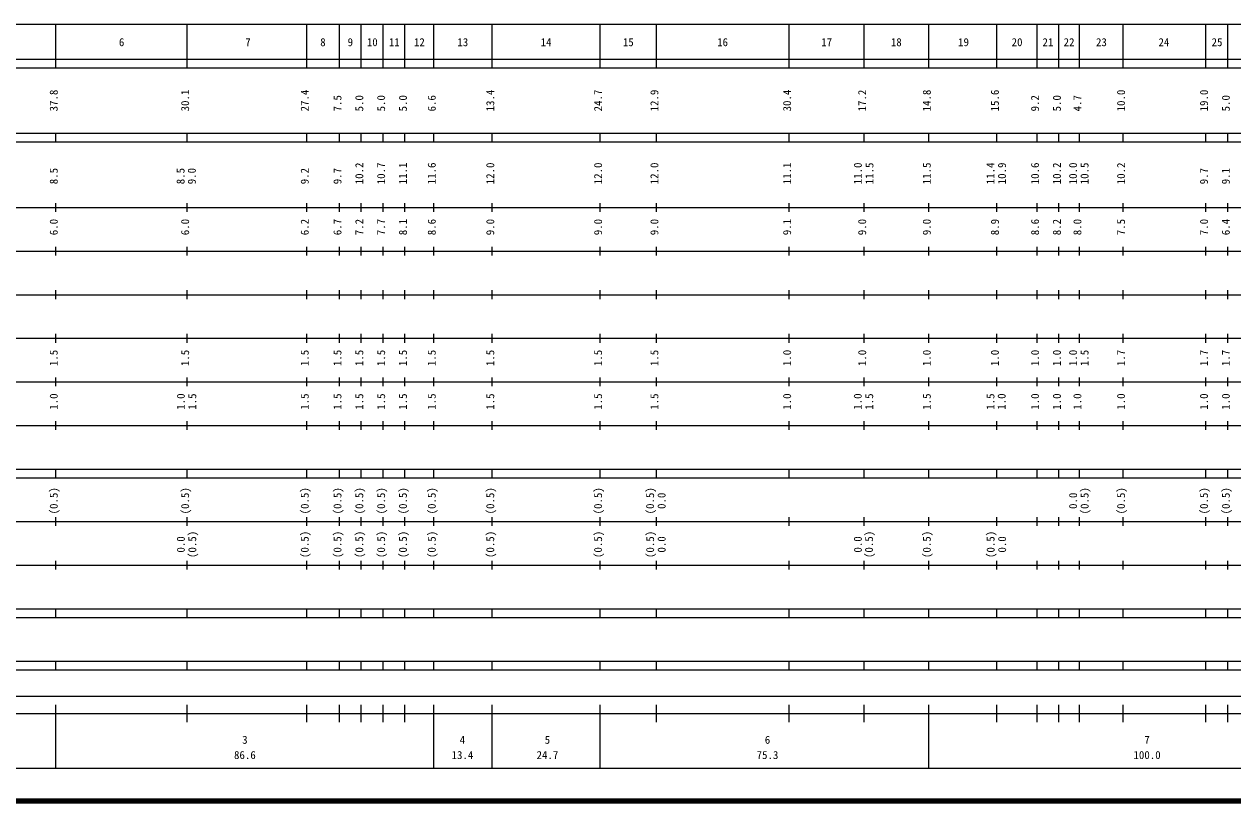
# Model space of a CAD drawing. Units: millimetres, scale not verified. Extents: x 40000 to 680000, y 20000 to 380000.
# Drawn here: x 260772 to 537648, y 20000 to 198000 of the extents above; entities that cross this region are included whole.
import ezdxf
from ezdxf.enums import TextEntityAlignment as Align

# ---------------------------------------------------------------- set-up
doc = ezdxf.new("R2010")
doc.units = ezdxf.units.MM
doc.header["$LTSCALE"] = 1000
doc.layers.add('M-TTL', color=2, linetype='Continuous', lineweight=140)
doc.layers.add('M-TTL-BAND', color=7, linetype='Continuous', lineweight=25)
doc.styles.add('ＭＳ ゴシック', font='')
doc.styles.get('ＭＳ ゴシック').set_extended_font_data('MS Gothic')

msp = doc.modelspace()

# ---------------------------------------------------------------- linework, layer by layer
at = {"layer": 'M-TTL'}
msp.add_line((40000, 20000), (680000, 20000), dxfattribs=at)
at = {"layer": 'M-TTL-BAND'}
for p, q in [((68000, 198000), (579000, 198000)), ((268000, 188000), (268000, 198000)), ((298100, 188000), (298100, 198000)), ((325500, 188000), (325500, 198000)), ((333000, 188000), (333000, 198000)), ((338000, 188000), (338000, 198000)), ((343000, 188000), (343000, 198000)), ((348000, 188000), (348000, 198000)), ((354600, 188000), (354600, 198000)), ((368000, 188000), (368000, 198000)), ((392700, 188000), (392700, 198000)), ((405600, 188000), (405600, 198000)), ((436000, 188000), (436000, 198000)), ((453200, 188000), (453200, 198000)), ((468000, 188000), (468000, 198000)), ((483600, 188000), (483600, 198000)), ((492800, 188000), (492800, 198000)), ((497800, 188000), (497800, 198000)), ((502500, 188000), (502500, 198000)), ((512500, 188000), (512500, 198000)), ((531500, 188000), (531500, 198000)), ((536500, 188000), (536500, 198000)), ((40000, 190000), (579000, 190000)), ((40000, 188000), (579000, 188000)), ((40000, 173000), (579000, 173000)), ((268000, 171000), (268000, 173000)), ((298100, 171000), (298100, 173000)), ((325500, 171000), (325500, 173000)), ((333000, 171000), (333000, 173000)), ((338000, 171000), (338000, 173000)), ((343000, 171000), (343000, 173000)), ((348000, 171000), (348000, 173000)), ((354600, 171000), (354600, 173000)), ((368000, 171000), (368000, 173000)), ((392700, 171000), (392700, 173000)), ((405600, 171000), (405600, 173000)), ((436000, 171000), (436000, 173000)), ((453200, 171000), (453200, 173000)), ((468000, 171000), (468000, 173000)), ((483600, 171000), (483600, 173000)), ((492800, 171000), (492800, 173000)), ((497800, 171000), (497800, 173000)), ((502500, 171000), (502500, 173000)), ((512500, 171000), (512500, 173000)), ((531500, 171000), (531500, 173000)), ((536500, 171000), (536500, 173000)), ((40000, 171000), (579000, 171000)), ((40000, 156000), (579000, 156000)), ((268000, 155000), (268000, 157000)), ((298100, 155000), (298100, 157000)), ((325500, 155000), (325500, 157000)), ((333000, 155000), (333000, 157000)), ((338000, 155000), (338000, 157000)), ((343000, 155000), (343000, 157000)), ((348000, 155000), (348000, 157000)), ((354600, 155000), (354600, 157000)), ((368000, 155000), (368000, 157000)), ((392700, 155000), (392700, 157000)), ((405600, 155000), (405600, 157000)), ((436000, 155000), (436000, 157000)), ((453200, 155000), (453200, 157000)), ((468000, 155000), (468000, 157000)), ((483600, 155000), (483600, 157000)), ((492800, 155000), (492800, 157000)), ((497800, 155000), (497800, 157000)), ((502500, 155000), (502500, 157000)), ((512500, 155000), (512500, 157000)), ((531500, 155000), (531500, 157000)), ((536500, 155000), (536500, 157000)), ((268000, 145000), (268000, 147000)), ((298100, 145000), (298100, 147000)), ((325500, 145000), (325500, 147000)), ((333000, 145000), (333000, 147000)), ((338000, 145000), (338000, 147000)), ((343000, 145000), (343000, 147000)), ((348000, 145000), (348000, 147000)), ((354600, 145000), (354600, 147000)), ((368000, 145000), (368000, 147000)), ((392700, 145000), (392700, 147000)), ((405600, 145000), (405600, 147000)), ((436000, 145000), (436000, 147000)), ((453200, 145000), (453200, 147000)), ((468000, 145000), (468000, 147000)), ((483600, 145000), (483600, 147000)), ((492800, 145000), (492800, 147000)), ((497800, 145000), (497800, 147000)), ((502500, 145000), (502500, 147000)), ((512500, 145000), (512500, 147000)), ((531500, 145000), (531500, 147000)), ((536500, 145000), (536500, 147000)), ((46000, 146000), (579000, 146000)), ((52000, 136000), (579000, 136000)), ((268000, 135000), (268000, 137000)), ((298100, 135000), (298100, 137000)), ((325500, 135000), (325500, 137000)), ((333000, 135000), (333000, 137000)), ((338000, 135000), (338000, 137000)), ((343000, 135000), (343000, 137000)), ((348000, 135000), (348000, 137000)), ((354600, 135000), (354600, 137000)), ((368000, 135000), (368000, 137000)), ((392700, 135000), (392700, 137000)), ((405600, 135000), (405600, 137000)), ((436000, 135000), (436000, 137000)), ((453200, 135000), (453200, 137000)), ((468000, 135000), (468000, 137000)), ((483600, 135000), (483600, 137000)), ((492800, 135000), (492800, 137000)), ((497800, 135000), (497800, 137000)), ((502500, 135000), (502500, 137000)), ((512500, 135000), (512500, 137000)), ((531500, 135000), (531500, 137000)), ((536500, 135000), (536500, 137000)), ((46000, 126000), (579000, 126000)), ((268000, 125000), (268000, 127000)), ((298100, 125000), (298100, 127000)), ((325500, 125000), (325500, 127000)), ((333000, 125000), (333000, 127000)), ((338000, 125000), (338000, 127000)), ((343000, 125000), (343000, 127000)), ((348000, 125000), (348000, 127000)), ((354600, 125000), (354600, 127000)), ((368000, 125000), (368000, 127000)), ((392700, 125000), (392700, 127000)), ((405600, 125000), (405600, 127000)), ((436000, 125000), (436000, 127000)), ((453200, 125000), (453200, 127000)), ((468000, 125000), (468000, 127000)), ((483600, 125000), (483600, 127000)), ((492800, 125000), (492800, 127000)), ((497800, 125000), (497800, 127000)), ((502500, 125000), (502500, 127000)), ((512500, 125000), (512500, 127000)), ((531500, 125000), (531500, 127000)), ((536500, 125000), (536500, 127000)), ((268000, 115000), (268000, 117000)), ((298100, 115000), (298100, 117000)), ((325500, 115000), (325500, 117000)), ((333000, 115000), (333000, 117000)), ((338000, 115000), (338000, 117000)), ((343000, 115000), (343000, 117000)), ((348000, 115000), (348000, 117000)), ((354600, 115000), (354600, 117000)), ((368000, 115000), (368000, 117000)), ((392700, 115000), (392700, 117000)), ((405600, 115000), (405600, 117000)), ((436000, 115000), (436000, 117000)), ((453200, 115000), (453200, 117000)), ((468000, 115000), (468000, 117000)), ((483600, 115000), (483600, 117000)), ((492800, 115000), (492800, 117000)), ((497800, 115000), (497800, 117000)), ((502500, 115000), (502500, 117000)), ((512500, 115000), (512500, 117000)), ((531500, 115000), (531500, 117000)), ((536500, 115000), (536500, 117000)), ((52000, 116000), (579000, 116000)), ((46000, 106000), (579000, 106000)), ((268000, 105000), (268000, 107000)), ((298100, 105000), (298100, 107000)), ((325500, 105000), (325500, 107000)), ((333000, 105000), (333000, 107000)), ((338000, 105000), (338000, 107000)), ((343000, 105000), (343000, 107000)), ((348000, 105000), (348000, 107000)), ((354600, 105000), (354600, 107000)), ((368000, 105000), (368000, 107000)), ((392700, 105000), (392700, 107000)), ((405600, 105000), (405600, 107000)), ((436000, 105000), (436000, 107000)), ((453200, 105000), (453200, 107000)), ((468000, 105000), (468000, 107000)), ((483600, 105000), (483600, 107000)), ((492800, 105000), (492800, 107000)), ((497800, 105000), (497800, 107000)), ((502500, 105000), (502500, 107000)), ((512500, 105000), (512500, 107000)), ((531500, 105000), (531500, 107000)), ((536500, 105000), (536500, 107000)), ((40000, 96000), (579000, 96000)), ((268000, 94000), (268000, 96000)), ((298100, 94000), (298100, 96000)), ((325500, 94000), (325500, 96000)), ((333000, 94000), (333000, 96000)), ((338000, 94000), (338000, 96000)), ((343000, 94000), (343000, 96000)), ((348000, 94000), (348000, 96000)), ((354600, 94000), (354600, 96000)), ((368000, 94000), (368000, 96000)), ((392700, 94000), (392700, 96000)), ((405600, 94000), (405600, 96000)), ((436000, 94000), (436000, 96000)), ((453200, 94000), (453200, 96000)), ((468000, 94000), (468000, 96000)), ((483600, 94000), (483600, 96000)), ((492800, 94000), (492800, 96000)), ((497800, 94000), (497800, 96000)), ((502500, 94000), (502500, 96000)), ((512500, 94000), (512500, 96000)), ((531500, 94000), (531500, 96000)), ((536500, 94000), (536500, 96000)), ((40000, 94000), (579000, 94000)), ((49000, 84000), (579000, 84000)), ((268000, 83000), (268000, 85000)), ((298100, 83000), (298100, 85000)), ((325500, 83000), (325500, 85000)), ((333000, 83000), (333000, 85000)), ((338000, 83000), (338000, 85000)), ((343000, 83000), (343000, 85000)), ((348000, 83000), (348000, 85000)), ((354600, 83000), (354600, 85000)), ((368000, 83000), (368000, 85000)), ((392700, 83000), (392700, 85000)), ((405600, 83000), (405600, 85000)), ((436000, 83000), (436000, 85000)), ((453200, 83000), (453200, 85000)), ((468000, 83000), (468000, 85000)), ((483600, 83000), (483600, 85000)), ((492800, 83000), (492800, 85000)), ((497800, 83000), (497800, 85000)), ((502500, 83000), (502500, 85000)), ((512500, 83000), (512500, 85000)), ((531500, 83000), (531500, 85000)), ((536500, 83000), (536500, 85000)), ((268000, 73000), (268000, 75000)), ((298100, 73000), (298100, 75000)), ((325500, 73000), (325500, 75000)), ((333000, 73000), (333000, 75000)), ((338000, 73000), (338000, 75000)), ((343000, 73000), (343000, 75000)), ((348000, 73000), (348000, 75000)), ((354600, 73000), (354600, 75000)), ((368000, 73000), (368000, 75000)), ((392700, 73000), (392700, 75000)), ((405600, 73000), (405600, 75000)), ((436000, 73000), (436000, 75000)), ((453200, 73000), (453200, 75000)), ((468000, 73000), (468000, 75000)), ((483600, 73000), (483600, 75000)), ((492800, 73000), (492800, 75000)), ((497800, 73000), (497800, 75000)), ((502500, 73000), (502500, 75000)), ((512500, 73000), (512500, 75000)), ((531500, 73000), (531500, 75000)), ((536500, 73000), (536500, 75000)), ((40000, 74000), (579000, 74000)), ((40000, 64000), (579000, 64000)), ((268000, 62000), (268000, 64000)), ((298100, 62000), (298100, 64000)), ((325500, 62000), (325500, 64000)), ((333000, 62000), (333000, 64000)), ((338000, 62000), (338000, 64000)), ((343000, 62000), (343000, 64000)), ((348000, 62000), (348000, 64000)), ((354600, 62000), (354600, 64000)), ((368000, 62000), (368000, 64000)), ((392700, 62000), (392700, 64000)), ((405600, 62000), (405600, 64000)), ((436000, 62000), (436000, 64000)), ((453200, 62000), (453200, 64000)), ((468000, 62000), (468000, 64000)), ((483600, 62000), (483600, 64000)), ((492800, 62000), (492800, 64000)), ((497800, 62000), (497800, 64000)), ((502500, 62000), (502500, 64000)), ((512500, 62000), (512500, 64000)), ((531500, 62000), (531500, 64000)), ((536500, 62000), (536500, 64000)), ((40000, 62000), (579000, 62000)), ((40000, 52000), (579000, 52000)), ((40000, 50000), (579000, 50000)), ((268000, 50000), (268000, 52000)), ((298100, 50000), (298100, 52000)), ((325500, 50000), (325500, 52000)), ((333000, 50000), (333000, 52000)), ((338000, 50000), (338000, 52000)), ((343000, 50000), (343000, 52000)), ((348000, 50000), (348000, 52000)), ((354600, 50000), (354600, 52000)), ((368000, 50000), (368000, 52000)), ((392700, 50000), (392700, 52000)), ((405600, 50000), (405600, 52000)), ((436000, 50000), (436000, 52000)), ((453200, 50000), (453200, 52000)), ((468000, 50000), (468000, 52000)), ((483600, 50000), (483600, 52000)), ((492800, 50000), (492800, 52000)), ((497800, 50000), (497800, 52000)), ((502500, 50000), (502500, 52000)), ((512500, 50000), (512500, 52000)), ((531500, 50000), (531500, 52000)), ((536500, 50000), (536500, 52000)), ((71000, 44000), (565000, 44000)), ((268000, 27500), (268000, 42000)), ((298100, 38000), (298100, 42000)), ((325500, 38000), (325500, 42000)), ((333000, 38000), (333000, 42000)), ((338000, 38000), (338000, 42000)), ((343000, 38000), (343000, 42000)), ((348000, 38000), (348000, 42000)), ((354600, 27500), (354600, 42000)), ((368000, 27500), (368000, 42000)), ((392700, 27500), (392700, 42000)), ((405600, 38000), (405600, 42000)), ((436000, 38000), (436000, 42000)), ((453200, 38000), (453200, 42000)), ((468000, 27500), (468000, 42000)), ((483600, 38000), (483600, 42000)), ((492800, 38000), (492800, 42000)), ((497800, 38000), (497800, 42000)), ((502500, 38000), (502500, 42000)), ((512500, 38000), (512500, 42000)), ((531500, 38000), (531500, 42000)), ((536500, 38000), (536500, 42000)), ((40000, 40000), (579000, 40000)), ((68000, 27500), (579000, 27500))]:
    msp.add_line(p, q, dxfattribs=at)

# ---------------------------------------------------------------- texts
at = {"layer": 'M-TTL-BAND', "style": 'ＭＳ ゴシック'}
for s, p in [('6', (283099, 192405)), ('7', (312043, 192405)), ('8', (329213, 192405)), ('9', (335491, 192405)), ('10', (340515, 192405)), ('11', (345547, 192405)), ('12', (351303, 192405)), ('13', (361252, 192405)), ('14', (380328, 192405)), ('15', (399167, 192405)), ('16', (420761, 192405)), ('17', (444606, 192405)), ('18', (460555, 192405)), ('19', (475955, 192405)), ('20', (488221, 192405)), ('21', (495291, 192405)), ('22', (500130, 192405)), ('23', (507548, 192405)), ('24', (521863, 192405)), ('25', (534030, 192405)), ('3', (311333, 32523)), ('4', (361173, 32523)), ('5', (380642, 32523)), ('6', (431054, 32523)), ('7', (518000, 32523)), ('86.6', (311333, 29033)), ('13.4', (361173, 29033)), ('24.7', (380642, 29033)), ('75.3', (431054, 29033)), ('100.0', (518000, 29033))]:
    msp.add_text(s, height=1833, dxfattribs=at).set_placement(p, align=Align.BOTTOM_CENTER)
for s, p in [('37.8', (269000, 180500)), ('30.1', (299100, 180500)), ('27.4', (326500, 180500)), ('13.4', (369000, 180500)), ('24.7', (393700, 180500)), ('14.8', (469000, 180500)), ('10.0', (513500, 180500)), ('19.0', (532500, 180500)), ('5.0', (537500, 179875)), ('11.5', (469000, 163799)), ('10.2', (513500, 163799)), ('8.5', (269000, 163174)), ('8.5', (298059, 163174)), ('9.0', (300638, 163174)), ('9.2', (326500, 163174)), ('9.7', (334000, 163174)), ('6.0', (269000, 151500)), ('6.0', (299100, 151500)), ('6.2', (326500, 151500)), ('6.7', (334000, 151500)), ('7.2', (339000, 151500)), ('7.7', (344000, 151500)), ('8.1', (349000, 151500)), ('9.0', (469000, 151500)), ('7.5', (513500, 151500)), ('7.0', (532500, 151500)), ('6.4', (537500, 151500)), ('1.5', (269000, 121500)), ('1.5', (299100, 121500)), ('1.5', (326500, 121500)), ('1.5', (334000, 121500)), ('1.5', (339000, 121500)), ('1.5', (344000, 121500)), ('1.5', (349000, 121500)), ('1.5', (355600, 121500)), ('1.5', (369000, 121500)), ('1.5', (393700, 121500)), ('1.5', (406600, 121500)), ('1.0', (437000, 121500)), ('1.0', (454200, 121500)), ('1.0', (484600, 121500)), ('1.0', (493800, 121500)), ('1.0', (498800, 121500)), ('1.0', (502503, 121500)), ('1.5', (505136, 121500)), ('1.7', (513500, 121500)), ('1.7', (532500, 121500)), ('1.7', (537500, 121500)), ('1.0', (269000, 111500)), ('1.0', (298109, 111500)), ('1.5', (300743, 111500)), ('1.5', (326500, 111500)), ('1.5', (334000, 111500)), ('1.5', (339000, 111500)), ('1.5', (344000, 111500)), ('1.5', (349000, 111500)), ('1.5', (355600, 111500)), ('1.5', (369000, 111500)), ('1.5', (393700, 111500)), ('1.5', (406600, 111500)), ('1.0', (437000, 111500)), ('1.0', (453179, 111500)), ('1.5', (455813, 111500)), ('1.5', (469000, 111500)), ('1.5', (483585, 111500)), ('1.0', (486146, 111500)), ('1.0', (493800, 111500)), ('1.0', (498800, 111500)), ('1.0', (503500, 111500)), ('1.0', (513500, 111500)), ('1.0', (532500, 111500)), ('1.0', (537500, 111500)), ('(0.5)', (269000, 88764)), ('(0.5)', (299100, 88764)), ('(0.5)', (326500, 88764)), ('(0.5)', (334000, 88764)), ('(0.5)', (339000, 88764)), ('(0.5)', (344000, 88764)), ('(0.5)', (349000, 88764)), ('(0.5)', (355600, 88764)), ('(0.5)', (369000, 88764)), ('(0.5)', (393700, 88764)), ('(0.5)', (405613, 88764)), ('(0.5)', (505147, 88764)), ('(0.5)', (513500, 88764)), ('(0.5)', (532500, 88764)), ('(0.5)', (537500, 88764)), ('0.0', (408247, 88764)), ('0.0', (502513, 88764)), ('0.0', (298109, 78764)), ('(0.5)', (300743, 78764)), ('(0.5)', (326500, 78764)), ('(0.5)', (334000, 78764)), ('(0.5)', (339000, 78764)), ('(0.5)', (344000, 78764)), ('(0.5)', (349000, 78764)), ('(0.5)', (355600, 78764)), ('(0.5)', (369000, 78764)), ('(0.5)', (393700, 78764)), ('(0.5)', (405621, 78764)), ('0.0', (408255, 78764)), ('0.0', (453202, 78764)), ('(0.5)', (455762, 78764)), ('(0.5)', (469000, 78764)), ('(0.5)', (483621, 78764)), ('0.0', (486255, 78764))]:
    msp.add_text(s, height=1833, rotation=90, dxfattribs=at).set_placement(p, align=Align.BOTTOM_CENTER)
for s, p in [('12.9', (406600, 178000)), ('30.4', (437000, 178000)), ('17.2', (454200, 178000)), ('15.6', (484600, 178000)), ('7.5', (334000, 178000)), ('5.0', (339000, 178000)), ('5.0', (344000, 178000)), ('5.0', (349000, 178000)), ('6.6', (355600, 178000)), ('9.2', (493800, 178000)), ('5.0', (498800, 178000)), ('4.7', (503500, 178000)), ('10.2', (339000, 161299)), ('10.7', (344000, 161299)), ('11.1', (349000, 161299)), ('11.6', (355600, 161299)), ('12.0', (369000, 161299)), ('12.0', (393700, 161299)), ('12.0', (406600, 161299)), ('11.1', (437000, 161299)), ('11.0', (453206, 161299)), ('11.5', (455868, 161299)), ('11.4', (483594, 161299)), ('10.9', (486228, 161299)), ('10.6', (493800, 161299)), ('10.2', (498800, 161299)), ('10.0', (502503, 161299)), ('10.5', (505136, 161299)), ('9.7', (532500, 161299)), ('9.1', (537500, 161299)), ('8.6', (355600, 149625)), ('9.0', (369000, 149625)), ('9.0', (393700, 149625)), ('9.0', (406600, 149625)), ('9.1', (437000, 149625)), ('9.0', (454200, 149625)), ('8.9', (484600, 149625)), ('8.6', (493800, 149625)), ('8.2', (498800, 149625)), ('8.0', (503500, 149625)), ('1.0', (469000, 119625))]:
    msp.add_text(s, height=1833, rotation=90, dxfattribs=at).set_placement(p, align=Align.BOTTOM_LEFT)

doc.saveas('drawing.dxf')
